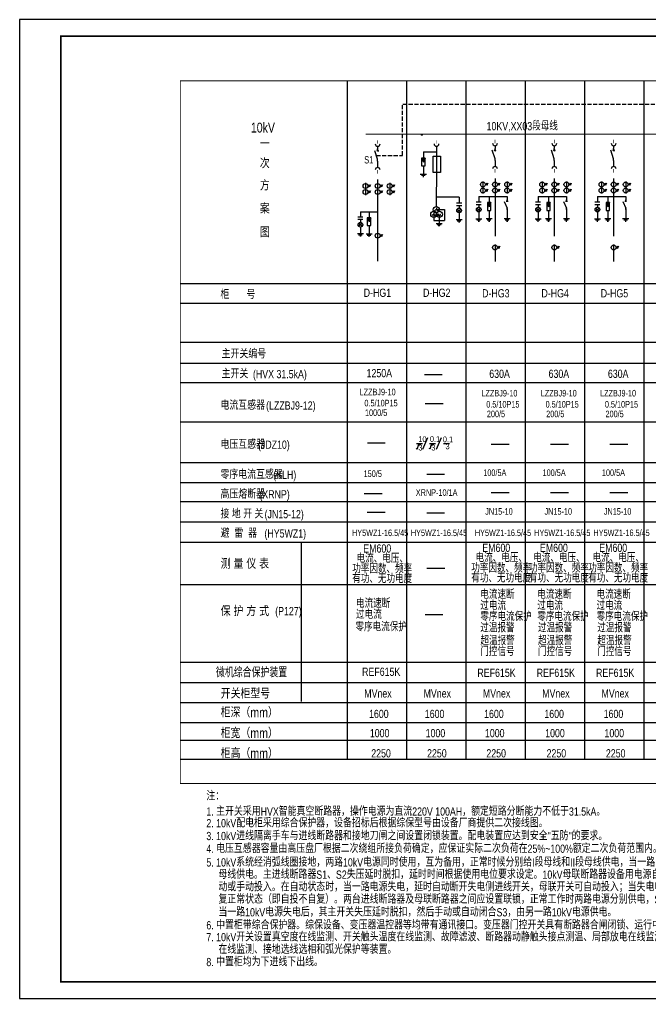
# Model space of a CAD drawing. Extents: x 562591 to 1355713, y 459382 to 835216.
# Drawn here: x 691220 to 729512, y 709699 to 769099 of the extents above; entities that cross this region are included whole.
import ezdxf

# ---------------------------------------------------------------- set-up
doc = ezdxf.new("R2010")
doc.units = 0
doc.header["$LTSCALE"] = 1000
doc.header["$MEASUREMENT"] = 0
doc.linetypes.add('DASH', pattern=[0.35, 0.25, -0.1])
for name, color, linetype in [('1', 8, 'Continuous'), ('A', 7, 'Continuous'), ('EQUIP', 3, 'Continuous'), ('TEL_TITLE', 7, 'Continuous'), ('WIRE-照明', 1, 'Continuous'), ('公共标注层', 8, 'Continuous'), ('动力平面导线层', 3, 'Continuous'), ('照明平面导线层', 1, 'Continuous')]:
    doc.layers.add(name, color=color, linetype=linetype)
doc.layers.add('E-LIGH-INN-TEXT', color=7, linetype='Continuous', lineweight=25)
doc.styles.add('fs', font='fszk.shx', dxfattribs={"width": 0.8, "bigfont": 'hztxt.shx'})
doc.styles.add('H1', font='jrs.shx', dxfattribs={"width": 0.7, "bigfont": 'jhz.shx'})
doc.styles.add('HZLZB', font='txt', dxfattribs={"width": 0.666667, "bigfont": 'hztxt'})
doc.styles.add('Lee', font='jrs.shx', dxfattribs={"bigfont": 'hztxt.shx'})
doc.styles.add('设计院字体(0.7)', font='xcsg.shx', dxfattribs={"width": 0.7, "bigfont": 'hztxt.shx'})

msp = doc.modelspace()

# ---------------------------------------------------------------- linework, layer by layer
at = {"color": 7}
for p, q in [((711114, 765378), (711114, 724195)), ((714714, 765378), (714714, 724195)), ((718314, 765378), (718314, 724195)), ((721914, 765378), (721914, 724195)), ((725514, 765378), (725514, 724195)), ((725514, 765378), (725514, 724195)), ((729114, 765378), (729114, 724195)), ((729114, 765378), (729114, 724195)), ((775582, 749505), (700978, 749505)), ((775582, 748226), (700978, 748226)), ((775582, 748226), (700978, 748226)), ((715791, 747556), (716877, 747556)), ((775582, 747056), (700978, 747056)), ((715844, 745798), (716930, 745798)), ((775582, 744675), (700978, 744675)), ((712331, 743422), (713417, 743422)), ((719845, 743332), (720932, 743332)), ((719845, 743332), (720932, 743332)), ((723445, 743332), (724532, 743332)), ((723445, 743332), (724532, 743332)), ((727045, 743332), (728132, 743332)), ((727045, 743332), (728132, 743332)), ((775582, 742203), (700978, 742203)), ((715931, 741518), (717017, 741518)), ((775582, 740978), (700978, 740978)), ((712146, 740330), (713233, 740330)), ((719845, 740408), (720932, 740408)), ((719845, 740408), (720932, 740408)), ((723445, 740408), (724532, 740408)), ((723445, 740408), (724532, 740408)), ((727045, 740408), (728132, 740408)), ((727045, 740408), (728132, 740408)), ((775582, 739826), (700978, 739826)), ((712318, 739205), (713404, 739205)), ((715931, 739162), (717017, 739162)), ((775582, 738592), (700978, 738592)), ((775582, 737367), (700978, 737367)), ((708304, 737367), (708304, 727725)), ((708304, 737367), (708304, 727725)), ((715941, 735814), (717028, 735814)), ((775582, 734794), (700978, 734794)), ((775582, 734794), (700978, 734794)), ((715830, 732996), (716917, 732996)), ((700978, 730102), (775582, 730102)), ((700978, 730102), (775582, 730102)), ((700978, 728877), (775582, 728877)), ((700978, 728877), (775582, 728877)), ((700978, 727653), (775582, 727653)), ((700978, 727653), (775582, 727653)), ((700978, 727653), (775582, 727653)), ((700978, 727653), (775582, 727653)), ((775582, 726428), (700978, 726428)), ((775582, 726428), (700978, 726428)), ((775582, 725348), (700978, 725348)), ((775582, 725348), (700978, 725348)), ((775582, 724195), (700978, 724195)), ((775582, 724195), (700978, 724195))]:
    msp.add_line(p, q, dxfattribs=at)
at = {"color": 0}
for p, q in [((712955, 760622), (712777, 761136)), ((713003, 761169), (712907, 761105)), ((712907, 761164), (713003, 761106)), ((720078, 760656), (719900, 761170)), ((720078, 760656), (719900, 761170)), ((720126, 761203), (720030, 761139)), ((720126, 761203), (720030, 761139)), ((720030, 761197), (720126, 761140)), ((720030, 761197), (720126, 761140)), ((720078, 761170), (720078, 761280)), ((720078, 761170), (720078, 761280)), ((723678, 760656), (723500, 761170)), ((723726, 761203), (723630, 761139)), ((723630, 761197), (723726, 761140)), ((723630, 761197), (723726, 761140)), ((723678, 761170), (723678, 761280)), ((723678, 761170), (723678, 761280)), ((727278, 760656), (727100, 761170)), ((727278, 760656), (727100, 761170)), ((727326, 761203), (727230, 761139)), ((727326, 761203), (727230, 761139)), ((727230, 761197), (727326, 761140)), ((727230, 761197), (727326, 761140)), ((727278, 761170), (727278, 761280)), ((727278, 761170), (727278, 761280)), ((715545, 759726), (715912, 759726)), ((715619, 759653), (715839, 759653)), ((715692, 759579), (715765, 759579)), ((719579, 759168), (719505, 759021)), ((719579, 759168), (719505, 759021)), ((719637, 759168), (719564, 759021)), ((719637, 759168), (719564, 759021)), ((720313, 759168), (720239, 759021)), ((720313, 759168), (720239, 759021)), ((720371, 759168), (720298, 759021)), ((720371, 759168), (720298, 759021)), ((721047, 759168), (720973, 759021)), ((721047, 759168), (720973, 759021)), ((721105, 759168), (721032, 759021)), ((721105, 759168), (721032, 759021)), ((723179, 759168), (723105, 759021)), ((723179, 759168), (723105, 759021)), ((723237, 759168), (723164, 759021)), ((723237, 759168), (723164, 759021)), ((723913, 759168), (723839, 759021)), ((723971, 759168), (723898, 759021)), ((724647, 759168), (724573, 759021)), ((724647, 759168), (724573, 759021)), ((724705, 759168), (724632, 759021)), ((724705, 759168), (724632, 759021)), ((726779, 759168), (726705, 759021)), ((726779, 759168), (726705, 759021)), ((726837, 759168), (726764, 759021)), ((726837, 759168), (726764, 759021)), ((727513, 759168), (727439, 759021)), ((727513, 759168), (727439, 759021)), ((727571, 759168), (727498, 759021)), ((727571, 759168), (727498, 759021)), ((728247, 759168), (728173, 759021)), ((728247, 759168), (728173, 759021)), ((728305, 759168), (728232, 759021)), ((728305, 759168), (728232, 759021)), ((712368, 759002), (712515, 759002)), ((712368, 758635), (712515, 758635)), ((712456, 759075), (712382, 758928)), ((712456, 758708), (712382, 758561)), ((712515, 759075), (712441, 758928)), ((712515, 758708), (712441, 758561)), ((713102, 759002), (713248, 759002)), ((713102, 758635), (713248, 758635)), ((713190, 759075), (713116, 758928)), ((713190, 758708), (713116, 758561)), ((713248, 759075), (713175, 758928)), ((713248, 758708), (713175, 758561)), ((713836, 759002), (713982, 759002)), ((713836, 758635), (713982, 758635)), ((713924, 759075), (713850, 758928)), ((713924, 758708), (713850, 758561)), ((713982, 759075), (713909, 758928)), ((713982, 758708), (713909, 758561)), ((719491, 759094), (719637, 759094)), ((719491, 759094), (719637, 759094)), ((719491, 758728), (719637, 758728)), ((719491, 758728), (719637, 758728)), ((719579, 758801), (719505, 758654)), ((719579, 758801), (719505, 758654)), ((719637, 758801), (719564, 758654)), ((719637, 758801), (719564, 758654)), ((720225, 759094), (720371, 759094)), ((720225, 759094), (720371, 759094)), ((720225, 758728), (720371, 758728)), ((720225, 758728), (720371, 758728)), ((720313, 758801), (720239, 758654)), ((720313, 758801), (720239, 758654)), ((720371, 758801), (720298, 758654)), ((720371, 758801), (720298, 758654)), ((720958, 759094), (721105, 759094)), ((720958, 759094), (721105, 759094)), ((720958, 758728), (721105, 758728)), ((720958, 758728), (721105, 758728)), ((721047, 758801), (720973, 758654)), ((721047, 758801), (720973, 758654)), ((721105, 758801), (721032, 758654)), ((721105, 758801), (721032, 758654)), ((723091, 759094), (723237, 759094)), ((723091, 759094), (723237, 759094)), ((723091, 758728), (723237, 758728)), ((723091, 758728), (723237, 758728)), ((723179, 758801), (723105, 758654)), ((723179, 758801), (723105, 758654)), ((723237, 758801), (723164, 758654)), ((723237, 758801), (723164, 758654)), ((723825, 759094), (723971, 759094)), ((723825, 758728), (723971, 758728)), ((723913, 758801), (723839, 758654)), ((723971, 758801), (723898, 758654)), ((724558, 759094), (724705, 759094)), ((724558, 759094), (724705, 759094)), ((724558, 758728), (724705, 758728)), ((724558, 758728), (724705, 758728)), ((724647, 758801), (724573, 758654)), ((724647, 758801), (724573, 758654)), ((724705, 758801), (724632, 758654)), ((724705, 758801), (724632, 758654)), ((726691, 759094), (726837, 759094)), ((726691, 759094), (726837, 759094)), ((726691, 758728), (726837, 758728)), ((726691, 758728), (726837, 758728)), ((726779, 758801), (726705, 758654)), ((726779, 758801), (726705, 758654)), ((726837, 758801), (726764, 758654)), ((726837, 758801), (726764, 758654)), ((727425, 759094), (727571, 759094)), ((727425, 759094), (727571, 759094)), ((727425, 758728), (727571, 758728)), ((727425, 758728), (727571, 758728)), ((727513, 758801), (727439, 758654)), ((727513, 758801), (727439, 758654)), ((727571, 758801), (727498, 758654)), ((727571, 758801), (727498, 758654)), ((728158, 759094), (728305, 759094)), ((728158, 759094), (728305, 759094)), ((728158, 758728), (728305, 758728)), ((728158, 758728), (728305, 758728)), ((728247, 758801), (728173, 758654)), ((728247, 758801), (728173, 758654)), ((728305, 758801), (728232, 758654)), ((728305, 758801), (728232, 758654)), ((717746, 757976), (718055, 757976)), ((718937, 758032), (719245, 758032)), ((718937, 758032), (719245, 758032)), ((720634, 758067), (720810, 757656)), ((720634, 758067), (720810, 757656)), ((720869, 758067), (720751, 758067)), ((720869, 758067), (720751, 758067)), ((722537, 758032), (722845, 758032)), ((722537, 758032), (722845, 758032)), ((724234, 758067), (724410, 757656)), ((724469, 758067), (724351, 758067)), ((724469, 758067), (724351, 758067)), ((726137, 758032), (726445, 758032)), ((726137, 758032), (726445, 758032)), ((727834, 758067), (728010, 757656)), ((727834, 758067), (728010, 757656)), ((728069, 758067), (727951, 758067)), ((728069, 758067), (727951, 758067)), ((717746, 757826), (718055, 757826)), ((717788, 757431), (718013, 757600)), ((717788, 757600), (718013, 757431)), ((718937, 757882), (719245, 757882)), ((718937, 757882), (719245, 757882)), ((718978, 757487), (719204, 757656)), ((718978, 757656), (719204, 757487)), ((718978, 757487), (719204, 757656)), ((718978, 757656), (719204, 757487)), ((722537, 757882), (722845, 757882)), ((722537, 757882), (722845, 757882)), ((722578, 757487), (722804, 757656)), ((722578, 757656), (722804, 757487)), ((726137, 757882), (726445, 757882)), ((726137, 757882), (726445, 757882)), ((726178, 757487), (726404, 757656)), ((726178, 757656), (726404, 757487)), ((726178, 757487), (726404, 757656)), ((726178, 757656), (726404, 757487)), ((712062, 757107), (711754, 757107)), ((712062, 756957), (711754, 756957)), ((717717, 756966), (718084, 756966)), ((717790, 756893), (718011, 756893)), ((717864, 756820), (717937, 756820)), ((718908, 757015), (719275, 757015)), ((718908, 757015), (719275, 757015)), ((718981, 756942), (719201, 756942)), ((718981, 756942), (719201, 756942)), ((719054, 756869), (719128, 756869)), ((719054, 756869), (719128, 756869)), ((719537, 757020), (719904, 757020)), ((719537, 757020), (719904, 757020)), ((719610, 756947), (719830, 756947)), ((719610, 756947), (719830, 756947)), ((719684, 756873), (719757, 756873)), ((719684, 756873), (719757, 756873)), ((720626, 757020), (720993, 757020)), ((720626, 757020), (720993, 757020)), ((720700, 756947), (720920, 756947)), ((720700, 756947), (720920, 756947)), ((720773, 756873), (720847, 756873)), ((720773, 756873), (720847, 756873)), ((722508, 757015), (722875, 757015)), ((722581, 756942), (722801, 756942)), ((722654, 756869), (722728, 756869)), ((723137, 757020), (723504, 757020)), ((723137, 757020), (723504, 757020)), ((723210, 756947), (723430, 756947)), ((723210, 756947), (723430, 756947)), ((723284, 756873), (723357, 756873)), ((723284, 756873), (723357, 756873)), ((724226, 757020), (724593, 757020)), ((724300, 756947), (724520, 756947)), ((724373, 756873), (724447, 756873)), ((726108, 757015), (726475, 757015)), ((726108, 757015), (726475, 757015)), ((726181, 756942), (726401, 756942)), ((726181, 756942), (726401, 756942)), ((726254, 756869), (726328, 756869)), ((726254, 756869), (726328, 756869)), ((726737, 757020), (727104, 757020)), ((726737, 757020), (727104, 757020)), ((726810, 756947), (727030, 756947)), ((726810, 756947), (727030, 756947)), ((726884, 756873), (726957, 756873)), ((726884, 756873), (726957, 756873)), ((727826, 757020), (728193, 757020)), ((727826, 757020), (728193, 757020)), ((727900, 756947), (728120, 756947)), ((727900, 756947), (728120, 756947)), ((727973, 756873), (728047, 756873)), ((727973, 756873), (728047, 756873)), ((712021, 756562), (711795, 756731)), ((712021, 756731), (711795, 756562)), ((712092, 756094), (711725, 756094)), ((712018, 756020), (711798, 756020)), ((711945, 755947), (711871, 755947)), ((712248, 756098), (712615, 756098)), ((712321, 756025), (712542, 756025)), ((712395, 755951), (712468, 755951)), ((713102, 755984), (713248, 755984)), ((713190, 756058), (713116, 755911)), ((713248, 756058), (713175, 755911)), ((720225, 755268), (720371, 755268)), ((720225, 755268), (720371, 755268)), ((720313, 755341), (720239, 755195)), ((720313, 755341), (720239, 755195)), ((720371, 755341), (720298, 755195)), ((720371, 755341), (720298, 755195)), ((723825, 755268), (723971, 755268)), ((723913, 755341), (723839, 755195)), ((723971, 755341), (723898, 755195)), ((727425, 755268), (727571, 755268)), ((727425, 755268), (727571, 755268)), ((727513, 755341), (727439, 755195)), ((727513, 755341), (727439, 755195)), ((727571, 755341), (727498, 755195)), ((727571, 755341), (727498, 755195)), ((700978, 753089), (775582, 753089)), ((775582, 751864), (700978, 751864))]:
    msp.add_line(p, q, dxfattribs=at)
at = {"color": 7, "const_width": 60}
msp.add_lwpolyline([(700978, 765378), (775582, 765378), (775582, 722749), (700978, 722749)], close=True, dxfattribs=at)
at = {"color": 0}
for centre, radius in [((712221, 759002), 147), ((712955, 759002), 147), ((713689, 759002), 147), ((719344, 759094), 147), ((719344, 759094), 147), ((720078, 759094), 147), ((720078, 759094), 147), ((720812, 759094), 147), ((720812, 759094), 147), ((722944, 759094), 147), ((722944, 759094), 147), ((723678, 759094), 147), ((724412, 759094), 147), ((724412, 759094), 147), ((726544, 759094), 147), ((726544, 759094), 147), ((727278, 759094), 147), ((727278, 759094), 147), ((728012, 759094), 147), ((728012, 759094), 147), ((712221, 758635), 147), ((712955, 758635), 147), ((713689, 758635), 147), ((719344, 758728), 147), ((719344, 758728), 147), ((720078, 758728), 147), ((720078, 758728), 147), ((720812, 758728), 147), ((720812, 758728), 147), ((722944, 758728), 147), ((722944, 758728), 147), ((723678, 758728), 147), ((724412, 758728), 147), ((724412, 758728), 147), ((726544, 758728), 147), ((726544, 758728), 147), ((727278, 758728), 147), ((727278, 758728), 147), ((728012, 758728), 147), ((728012, 758728), 147), ((717900, 757516), 141), ((719091, 757572), 141), ((719091, 757572), 141), ((722691, 757572), 141), ((726291, 757572), 141), ((726291, 757572), 141), ((711908, 756647), 141), ((712955, 755984), 147), ((720078, 755268), 147), ((720078, 755268), 147), ((723678, 755268), 147), ((727278, 755268), 147), ((727278, 755268), 147)]:
    msp.add_circle(centre, radius, dxfattribs=at)
for centre, start, end in [((712955, 761560), 180, 0), ((716527, 761560), 180, 0), ((720078, 761593), 180, 0), ((720078, 761593), 180, 0), ((723678, 761593), 180, 0), ((727278, 761593), 180, 0), ((727278, 761593), 180, 0), ((712955, 759973), 0, 180), ((720078, 760032), 0, 180), ((720078, 760032), 0, 180), ((723678, 760032), 0, 180), ((727278, 760032), 0, 180), ((727278, 760032), 0, 180)]:
    msp.add_arc(centre, 147, start, end, dxfattribs=at)
at = {"layer": '1', "color": 0, "lineweight": -3}
for p, q in [((716513, 756731), (716862, 756731)), ((716565, 756662), (716811, 756662)), ((716624, 756593), (716733, 756593))]:
    msp.add_line(p, q, dxfattribs=at)
at = {"layer": 'A', "color": 0, "lineweight": -3}
for centre in [(716366, 757284), (716516, 757561), (716697, 757284)]:
    msp.add_circle(centre, 188, dxfattribs=at)
at = {"layer": 'E-LIGH-INN-TEXT', "linetype": 'Continuous'}
for p, q in [((716366, 757398), (716366, 757284)), ((716519, 757564), (716411, 757486)), ((716519, 757679), (716519, 757564)), ((716519, 757564), (716626, 757486)), ((716519, 757564), (717015, 757564)), ((717015, 757564), (717015, 756904)), ((716366, 757284), (716258, 757205)), ((716366, 757284), (716473, 757205)), ((716366, 757284), (716366, 756904)), ((716366, 756904), (717015, 756904)), ((716655, 757302), (716608, 757222)), ((716608, 757222), (716767, 757222)), ((716688, 757222), (716688, 756731)), ((716721, 757302), (716767, 757222))]:
    msp.add_line(p, q, dxfattribs=at)
msp.add_lwpolyline([(716329, 760820), (716760, 760820), (716760, 759817), (716329, 759817)], close=True, dxfattribs=at)
at = {"layer": 'EQUIP', "color": 0, "linetype": 'Continuous', "lineweight": -3}
for p, q in [((715974, 743715), (715680, 743009)), ((716810, 743715), (716516, 743009)), ((715311, 743376), (715678, 743376)), ((715416, 743303), (715345, 743026)), ((715580, 743303), (715416, 743303)), ((716098, 743376), (716465, 743376)), ((716203, 743303), (716132, 743026)), ((716366, 743303), (716203, 743303)), ((716944, 743376), (717311, 743376)), ((715345, 743026), (715313, 743091)), ((716132, 743026), (716099, 743091))]:
    msp.add_line(p, q, dxfattribs=at)
at = {"layer": 'TEL_TITLE'}
msp.add_lwpolyline([(691220, 709699), (796320, 709699), (796320, 769099), (691220, 769099)], close=True, dxfattribs=at)
at = {"layer": 'TEL_TITLE', "const_width": 100}
msp.add_lwpolyline([(693720, 710699), (795320, 710699), (795320, 768099), (693720, 768099)], close=True, dxfattribs=at)
at = {"layer": 'WIRE-照明'}
msp.add_line((715729, 761068), (716527, 761068), dxfattribs=at)
at = {"layer": '公共标注层', "color": 0}
for p, q in [((715625, 760698), (715729, 760446)), ((715833, 760698), (715729, 760446)), ((719616, 757992), (719720, 757740)), ((719616, 757992), (719720, 757740)), ((719824, 757992), (719720, 757740)), ((719824, 757992), (719720, 757740)), ((723216, 757992), (723320, 757740)), ((723216, 757992), (723320, 757740)), ((723424, 757992), (723320, 757740)), ((723424, 757992), (723320, 757740)), ((726816, 757992), (726920, 757740)), ((726816, 757992), (726920, 757740)), ((727024, 757992), (726920, 757740)), ((727024, 757992), (726920, 757740)), ((712327, 757070), (712431, 756818)), ((712535, 757070), (712431, 756818))]:
    msp.add_line(p, q, dxfattribs=at)
for points in [[(715625, 760225), (715833, 760225), (715833, 760698), (715625, 760698)], [(719616, 757519), (719824, 757519), (719824, 757992), (719616, 757992)], [(719616, 757519), (719824, 757519), (719824, 757992), (719616, 757992)], [(723216, 757519), (723424, 757519), (723424, 757992), (723216, 757992)], [(723216, 757519), (723424, 757519), (723424, 757992), (723216, 757992)], [(726816, 757519), (727024, 757519), (727024, 757992), (726816, 757992)], [(726816, 757519), (727024, 757519), (727024, 757992), (726816, 757992)], [(712327, 756597), (712535, 756597), (712535, 757070), (712327, 757070)]]:
    msp.add_lwpolyline(points, close=True, dxfattribs=at)
for points in [[(715625, 760698), (715729, 760446), (715833, 760698)], [(719616, 757992), (719720, 757740), (719824, 757992)], [(719616, 757992), (719720, 757740), (719824, 757992)], [(723216, 757992), (723320, 757740), (723424, 757992)], [(723216, 757992), (723320, 757740), (723424, 757992)], [(726816, 757992), (726920, 757740), (727024, 757992)], [(726816, 757992), (726920, 757740), (727024, 757992)], [(712327, 757070), (712431, 756818), (712535, 757070)]]:
    msp.add_solid(points, dxfattribs=at)
at = {"layer": '动力平面导线层', "color": 1}
for p, q in [((712955, 761413), (712955, 761246)), ((712955, 761136), (712955, 761246)), ((715729, 761068), (715729, 760698)), ((716527, 761413), (716527, 760120)), ((720078, 761447), (720078, 761280)), ((720078, 761447), (720078, 761280)), ((723678, 761447), (723678, 761280)), ((723678, 761447), (723678, 761280)), ((727278, 761447), (727278, 761280)), ((727278, 761447), (727278, 761280)), ((712955, 760512), (712955, 760622)), ((712955, 760512), (712955, 760145)), ((720078, 760546), (720078, 760656)), ((720078, 760546), (720078, 760656)), ((720078, 760546), (720078, 760179)), ((720078, 760546), (720078, 760179)), ((723678, 760546), (723678, 760656)), ((723678, 760546), (723678, 760656)), ((723678, 760546), (723678, 760179)), ((723678, 760546), (723678, 760179)), ((727278, 760546), (727278, 760656)), ((727278, 760546), (727278, 760656)), ((727278, 760546), (727278, 760179)), ((727278, 760546), (727278, 760179)), ((715729, 760225), (715729, 759726)), ((715729, 760111), (715729, 760090)), ((716527, 760120), (716516, 757748)), ((712221, 759185), (712221, 758451)), ((712955, 759386), (712955, 754429)), ((712955, 759185), (712955, 758451)), ((713689, 759185), (713689, 758451)), ((719344, 759278), (719344, 758544)), ((719344, 759278), (719344, 758544)), ((720078, 759445), (720078, 755946)), ((720078, 759445), (720078, 755946)), ((720078, 759278), (720078, 758544)), ((720078, 759278), (720078, 758544)), ((720812, 759278), (720812, 758544)), ((720812, 759278), (720812, 758544)), ((722944, 759278), (722944, 758544)), ((722944, 759278), (722944, 758544)), ((723678, 759445), (723678, 755946)), ((723678, 759278), (723678, 758544)), ((724412, 759278), (724412, 758544)), ((724412, 759278), (724412, 758544)), ((726544, 759278), (726544, 758544)), ((726544, 759278), (726544, 758544)), ((727278, 759445), (727278, 755946)), ((727278, 759445), (727278, 755946)), ((727278, 759278), (727278, 758544)), ((727278, 759278), (727278, 758544)), ((728012, 759278), (728012, 758544)), ((728012, 759278), (728012, 758544)), ((717900, 758313), (716527, 758313)), ((717900, 758313), (717900, 757976)), ((719091, 758362), (720810, 758362)), ((719091, 758362), (719091, 758032)), ((719091, 758362), (720810, 758362)), ((719091, 758362), (719091, 758032)), ((719720, 758362), (719720, 757992)), ((719720, 758362), (719720, 757992)), ((720810, 758362), (720810, 758067)), ((720810, 758362), (720810, 758067)), ((720810, 758348), (720810, 758351)), ((720810, 758348), (720810, 758351)), ((720810, 758067), (720810, 758155)), ((720810, 758067), (720810, 758155)), ((722691, 758362), (722691, 758032)), ((722691, 758362), (724410, 758362)), ((722691, 758362), (722691, 758032)), ((723320, 758362), (723320, 757992)), ((723320, 758362), (723320, 757992)), ((724410, 758362), (724410, 758067)), ((724410, 758362), (724410, 758067)), ((724410, 758348), (724410, 758351)), ((724410, 758348), (724410, 758351)), ((724410, 758067), (724410, 758155)), ((724410, 758067), (724410, 758155)), ((726291, 758362), (728010, 758362)), ((726291, 758362), (726291, 758032)), ((726291, 758362), (728010, 758362)), ((726291, 758362), (726291, 758032)), ((726920, 758362), (726920, 757992)), ((726920, 758362), (726920, 757992)), ((728010, 758362), (728010, 758067)), ((728010, 758362), (728010, 758067)), ((728010, 758348), (728010, 758351)), ((728010, 758348), (728010, 758351)), ((728010, 758067), (728010, 758155)), ((728010, 758067), (728010, 758155)), ((711908, 757440), (711908, 757107)), ((711908, 757440), (712955, 757440)), ((712431, 757440), (712431, 757070)), ((717900, 757826), (717900, 757751)), ((717900, 757751), (717900, 757657)), ((717900, 757375), (717900, 757281)), ((719091, 757882), (719091, 757806)), ((719091, 757882), (719091, 757806)), ((719091, 757806), (719091, 757713)), ((719091, 757806), (719091, 757713)), ((719091, 757431), (719091, 757337)), ((719091, 757431), (719091, 757337)), ((719091, 757386), (719091, 757015)), ((719091, 757386), (719091, 757015)), ((719720, 757519), (719720, 757020)), ((719720, 757519), (719720, 757020)), ((719720, 757405), (719720, 757384)), ((719720, 757405), (719720, 757384)), ((720810, 757568), (720810, 757656)), ((720810, 757568), (720810, 757656)), ((720810, 757607), (720810, 757020)), ((720810, 757607), (720810, 757020)), ((722691, 757882), (722691, 757806)), ((722691, 757882), (722691, 757806)), ((722691, 757806), (722691, 757713)), ((722691, 757431), (722691, 757337)), ((722691, 757386), (722691, 757015)), ((723320, 757519), (723320, 757020)), ((723320, 757519), (723320, 757020)), ((723320, 757405), (723320, 757384)), ((723320, 757405), (723320, 757384)), ((724410, 757568), (724410, 757656)), ((724410, 757607), (724410, 757020)), ((726291, 757882), (726291, 757806)), ((726291, 757882), (726291, 757806)), ((726291, 757806), (726291, 757713)), ((726291, 757806), (726291, 757713)), ((726291, 757431), (726291, 757337)), ((726291, 757431), (726291, 757337)), ((726291, 757386), (726291, 757015)), ((726291, 757386), (726291, 757015)), ((726920, 757519), (726920, 757020)), ((726920, 757519), (726920, 757020)), ((726920, 757405), (726920, 757384)), ((726920, 757405), (726920, 757384)), ((728010, 757568), (728010, 757656)), ((728010, 757568), (728010, 757656)), ((728010, 757607), (728010, 757020)), ((728010, 757607), (728010, 757020)), ((711908, 756957), (711908, 756882)), ((711908, 756882), (711908, 756788)), ((717900, 757330), (717900, 756966)), ((711908, 756506), (711908, 756412)), ((711908, 756461), (711908, 756094)), ((712431, 756597), (712431, 756098)), ((712431, 756483), (712431, 756462)), ((720078, 755455), (720078, 754411)), ((720078, 755455), (720078, 754411)), ((720078, 755451), (720078, 754983)), ((720078, 755451), (720078, 754983)), ((723678, 755455), (723678, 754411)), ((723678, 755451), (723678, 754983)), ((727278, 755455), (727278, 754411)), ((727278, 755455), (727278, 754411)), ((727278, 755451), (727278, 754983)), ((727278, 755451), (727278, 754983))]:
    msp.add_line(p, q, dxfattribs=at)
at = {"layer": '动力平面导线层', "const_width": 73.4}
msp.add_lwpolyline([(712221, 762147), (741945, 762147)], dxfattribs=at)
at = {"layer": '动力平面导线层', "color": 1}
for points in [[(712955, 762147, 0, 0, 0), (712955, 761560, 29.4, 29.4, 0), (712955, 761780, 29.4, 29.4, 0)], [(716527, 762147, 0, 0, 0), (716527, 761560, 29.4, 29.4, 0), (716527, 761780, 29.4, 29.4, 0)], [(720078, 762181, 0, 0, 0), (720078, 761593, 29.4, 29.4, 0), (720078, 761814, 29.4, 29.4, 0)], [(720078, 762181, 0, 0, 0), (720078, 761593, 29.4, 29.4, 0), (720078, 761814, 29.4, 29.4, 0)], [(723678, 762181, 0, 0, 0), (723678, 761593, 29.4, 29.4, 0), (723678, 761814, 29.4, 29.4, 0)], [(727278, 762181, 0, 0, 0), (727278, 761593, 29.4, 29.4, 0), (727278, 761814, 29.4, 29.4, 0)], [(727278, 762181, 0, 0, 0), (727278, 761593, 29.4, 29.4, 0), (727278, 761814, 29.4, 29.4, 0)], [(712955, 759386, 0, 0, 0), (712955, 759973, 29.4, 29.4, 0), (712955, 759753, 29.4, 29.4, 0)], [(720078, 759445, 0, 0, 0), (720078, 760032, 29.4, 29.4, 0), (720078, 759812, 29.4, 29.4, 0)], [(720078, 759445, 0, 0, 0), (720078, 760032, 29.4, 29.4, 0), (720078, 759812, 29.4, 29.4, 0)], [(723678, 759445, 0, 0, 0), (723678, 760032, 29.4, 29.4, 0), (723678, 759812, 29.4, 29.4, 0)], [(727278, 759445, 0, 0, 0), (727278, 760032, 29.4, 29.4, 0), (727278, 759812, 29.4, 29.4, 0)], [(727278, 759445, 0, 0, 0), (727278, 760032, 29.4, 29.4, 0), (727278, 759812, 29.4, 29.4, 0)], [(712955, 755673, 0, 0, 0), (712955, 755416, 0, 220, 0), (712955, 755196, 0, 0, 0), (712955, 754939, 0, 0, 0)], [(720078, 755212, 0, 0, 0), (720078, 755469, 0, 220, 0), (720078, 755689, 0, 0, 0), (720078, 755946, 0, 0, 0)], [(720078, 755212, 0, 0, 0), (720078, 755469, 0, 220, 0), (720078, 755689, 0, 0, 0), (720078, 755946, 0, 0, 0)], [(723678, 755212, 0, 0, 0), (723678, 755469, 0, 220, 0), (723678, 755689, 0, 0, 0), (723678, 755946, 0, 0, 0)], [(727278, 755212, 0, 0, 0), (727278, 755469, 0, 220, 0), (727278, 755689, 0, 0, 0), (727278, 755946, 0, 0, 0)], [(727278, 755212, 0, 0, 0), (727278, 755469, 0, 220, 0), (727278, 755689, 0, 0, 0), (727278, 755946, 0, 0, 0)]]:
    msp.add_lwpolyline(points, format="xyseb", dxfattribs=at)
at = {"layer": '动力平面导线层'}
for p in [(715626, 762113), (715647, 762113)]:
    msp.add_point(p, dxfattribs=at)
at = {"layer": '动力平面导线层', "color": 30}
for p in [(719091, 757725), (719091, 757725), (719091, 757725), (719091, 757725), (722691, 757725), (722691, 757725), (726291, 757725), (726291, 757725), (726291, 757725), (726291, 757725)]:
    msp.add_point(p, dxfattribs=at)
at = {"layer": '照明平面导线层', "linetype": 'DASH'}
for p, q in [((714461, 760859), (714461, 763949)), ((712877, 760859), (714461, 760859))]:
    msp.add_line(p, q, dxfattribs=at)
msp.add_lwpolyline([(740287, 760922), (740287, 763949), (714422, 763949)], dxfattribs=at)
msp.add_lwpolyline([(740287, 760922), (740287, 763949), (714422, 763949)], dxfattribs=at)

# ---------------------------------------------------------------- texts
at = {"color": 0, "width": 0.8}
for s, height, style, p in [('10kV', 600, 'H1', (705259, 762243)), ('10KV,XX03段母线', 500, 'H1', (719568, 762381)), ('一', 600, 'H1', (705806, 761267)), ('次', 600, 'H1', (705806, 760079)), ('方', 600, 'H1', (705806, 758733)), ('案', 600, 'H1', (705806, 757326)), ('图', 600, 'H1', (705806, 755897)), ('柜       号', 500, 'Lee', (703415, 752145)), ('D-HG1', 500, 'H1', (712109, 752272)), ('D-HG2', 500, 'H1', (715709, 752272)), ('D-HG3', 500, 'H1', (719296, 752240)), ('D-HG4', 500, 'H1', (722896, 752240)), ('D-HG5', 500, 'H1', (726496, 752240))]:
    msp.add_text(s, height=height, dxfattribs=dict(at, style=style)).set_placement(p)
at = {"color": 7}
for s, height, style, width, p in [('主开关编号', 500, 'Lee', 0.8, (703486, 748547)), ('主开关编号', 500, 'Lee', 0.8, (703486, 748547)), ('主开关', 500, 'Lee', 0.8, (703486, 747336)), ('(HVX 31.5kA)', 500, 'Lee', 0.8, (705386, 747336)), ('1250A', 500, 'H1', 0.8, (712283, 747395)), ('630A', 500, 'H1', 0.8, (719730, 747355)), ('630A', 500, 'H1', 0.8, (719730, 747355)), ('630A', 500, 'H1', 0.8, (723330, 747355)), ('630A', 500, 'H1', 0.8, (723330, 747355)), ('630A', 500, 'H1', 0.8, (726930, 747355)), ('630A', 500, 'H1', 0.8, (726930, 747355)), ('LZZBJ9-10', 400, 'H1', 0.8, (711858, 746301)), ('LZZBJ9-10', 400, 'H1', 0.8, (719254, 746227)), ('LZZBJ9-10', 400, 'H1', 0.8, (719254, 746227)), ('LZZBJ9-10', 400, 'H1', 0.8, (722854, 746227)), ('LZZBJ9-10', 400, 'H1', 0.8, (722854, 746227)), ('LZZBJ9-10', 400, 'H1', 0.8, (726454, 746227)), ('LZZBJ9-10', 400, 'H1', 0.8, (726454, 746227)), ('电流互感器', 500, 'Lee', 0.8, (703415, 745429)), ('(LZZBJ9-12)', 500, 'Lee', 0.8, (706184, 745429)), ('0.5/10P15', 400, 'H1', 0.8, (712152, 745626)), ('0.5/10P15', 400, 'H1', 0.8, (719547, 745553)), ('0.5/10P15', 400, 'H1', 0.8, (719547, 745553)), ('0.5/10P15', 400, 'H1', 0.8, (723147, 745553)), ('0.5/10P15', 400, 'H1', 0.8, (723147, 745553)), ('0.5/10P15', 400, 'H1', 0.8, (726747, 745553)), ('0.5/10P15', 400, 'H1', 0.8, (726747, 745553)), ('1000/5', 400, 'H1', 0.8, (712188, 745042)), ('200/5', 400, 'H1', 0.8, (719584, 744969)), ('200/5', 400, 'H1', 0.8, (719584, 744969)), ('200/5', 400, 'H1', 0.8, (723184, 744969)), ('200/5', 400, 'H1', 0.8, (723184, 744969)), ('200/5', 400, 'H1', 0.8, (726784, 744969)), ('200/5', 400, 'H1', 0.8, (726784, 744969)), ('电压互感器', 500, 'Lee', 0.8, (703415, 743053)), ('(JDZ10)', 500, 'Lee', 0.8, (705689, 743053)), ('零序电流互感器', 500, 'Lee', 0.8, (703415, 741227)), ('(KLH)', 500, 'Lee', 0.8, (706618, 741227)), ('150/5', 400, 'H1', 0.8, (712106, 741342)), ('100/5A', 400, 'H1', 0.8, (719367, 741402)), ('100/5A', 400, 'H1', 0.8, (719367, 741402)), ('100/5A', 400, 'H1', 0.8, (722967, 741402)), ('100/5A', 400, 'H1', 0.8, (722967, 741402)), ('100/5A', 400, 'H1', 0.8, (726567, 741402)), ('100/5A', 400, 'H1', 0.8, (726567, 741402)), ('高压熔断器', 500, 'Lee', 0.8, (703415, 740039)), ('(XRNP)', 500, 'Lee', 0.8, (705778, 740039)), ('XRNP-10/1A', 400, 'Lee', 0.8, (715270, 740196)), ('接 地 开 关', 500, 'Lee', 0.8, (703415, 738836)), ('(JN15-12)', 500, 'Lee', 0.8, (706093, 738836)), ('JN15-10', 400, 'H1', 0.8, (719485, 739051)), ('JN15-10', 400, 'H1', 0.8, (719485, 739051)), ('JN15-10', 400, 'H1', 0.8, (723085, 739051)), ('JN15-10', 400, 'H1', 0.8, (723085, 739051)), ('JN15-10', 400, 'H1', 0.8, (726685, 739051)), ('JN15-10', 400, 'H1', 0.8, (726685, 739051)), ('避  雷  器', 500, 'Lee', 0.8, (703415, 737667)), ('(HY5WZ1)', 500, 'Lee', 0.8, (706085, 737667)), ('HY5WZ1-16.5/45', 400, 'H1', 0.8, (711400, 737755)), ('HY5WZ1-16.5/45', 400, 'H1', 0.8, (714971, 737755)), ('HY5WZ1-16.5/45', 400, 'H1', 0.8, (718855, 737755)), ('HY5WZ1-16.5/45', 400, 'H1', 0.8, (718855, 737755)), ('HY5WZ1-16.5/45', 400, 'H1', 0.8, (722455, 737755)), ('HY5WZ1-16.5/45', 400, 'H1', 0.8, (722455, 737755)), ('HY5WZ1-16.5/45', 400, 'H1', 0.8, (726055, 737755)), ('HY5WZ1-16.5/45', 400, 'H1', 0.8, (726055, 737755)), ('EM600', 500, 'H1', 0.8, (712083, 736754)), ('EM600', 500, 'H1', 0.8, (719307, 736794)), ('EM600', 500, 'H1', 0.8, (719307, 736794)), ('EM600', 500, 'H1', 0.8, (722805, 736794)), ('EM600', 500, 'H1', 0.8, (722805, 736794)), ('EM600', 500, 'H1', 0.8, (726405, 736794)), ('EM600', 500, 'H1', 0.8, (726405, 736794)), ('电流、电压、', 500, 'H1', 0.8, (711675, 736138)), ('电流、电压、', 500, 'H1', 0.8, (718899, 736178)), ('电流、电压、', 500, 'H1', 0.8, (718899, 736178)), ('电流、电压、', 500, 'H1', 0.8, (722397, 736178)), ('电流、电压、', 500, 'H1', 0.8, (722397, 736178)), ('电流、电压、', 500, 'H1', 0.8, (725997, 736178)), ('电流、电压、', 500, 'H1', 0.8, (725997, 736178)), ('测 量 仪 表', 600, 'H1', 0.8, (703429, 735772)), ('测 量 仪 表', 600, 'H1', 0.8, (703429, 735772)), ('功率因数、频率', 500, 'H1', 0.8, (711412, 735512)), ('功率因数、频率', 500, 'H1', 0.8, (718636, 735552)), ('功率因数、频率', 500, 'H1', 0.8, (718636, 735552)), ('功率因数、频率', 500, 'H1', 0.8, (722134, 735552)), ('功率因数、频率', 500, 'H1', 0.8, (722134, 735552)), ('功率因数、频率', 500, 'H1', 0.8, (725734, 735552)), ('功率因数、频率', 500, 'H1', 0.8, (725734, 735552)), ('有功、无功电度', 500, 'H1', 0.8, (711412, 734907)), ('有功、无功电度', 500, 'H1', 0.8, (718636, 734947)), ('有功、无功电度', 500, 'H1', 0.8, (718636, 734947)), ('有功、无功电度', 500, 'H1', 0.8, (722134, 734947)), ('有功、无功电度', 500, 'H1', 0.8, (722134, 734947)), ('有功、无功电度', 500, 'H1', 0.8, (725734, 734947)), ('有功、无功电度', 500, 'H1', 0.8, (725734, 734947)), ('电流速断', 500, 'H1', 0.8, (719186, 733950)), ('电流速断', 500, 'H1', 0.8, (719186, 733950)), ('电流速断', 500, 'H1', 0.8, (722642, 733950)), ('电流速断', 500, 'H1', 0.8, (722642, 733950)), ('电流速断', 500, 'H1', 0.8, (726242, 733950)), ('电流速断', 500, 'H1', 0.8, (726242, 733950)), ('电流速断', 500, 'H1', 0.8, (711641, 733408)), ('过电流', 500, 'H1', 0.8, (719186, 733278)), ('过电流', 500, 'H1', 0.8, (719186, 733278)), ('过电流', 500, 'H1', 0.8, (722642, 733278)), ('过电流', 500, 'H1', 0.8, (722642, 733278)), ('过电流', 500, 'H1', 0.8, (726242, 733278)), ('过电流', 500, 'H1', 0.8, (726242, 733278)), ('保 护 方 式', 600, 'H1', 0.8, (703429, 732897)), ('保 护 方 式', 600, 'H1', 0.8, (703429, 732897)), ('(P127)', 500, 'H1', 0.8, (706736, 732955)), ('(P127)', 500, 'H1', 0.8, (706736, 732955)), ('过电流', 500, 'H1', 0.8, (711641, 732736)), ('零序电流保护', 500, 'H1', 0.8, (719186, 732605)), ('零序电流保护', 500, 'H1', 0.8, (719186, 732605)), ('零序电流保护', 500, 'H1', 0.8, (722642, 732605)), ('零序电流保护', 500, 'H1', 0.8, (722642, 732605)), ('零序电流保护', 500, 'H1', 0.8, (726242, 732605)), ('零序电流保护', 500, 'H1', 0.8, (726242, 732605)), ('零序电流保护', 500, 'H1', 0.8, (711608, 731984)), ('过温报警', 500, 'H1', 0.8, (719186, 731926)), ('过温报警', 500, 'H1', 0.8, (719186, 731926)), ('过温报警', 500, 'H1', 0.8, (722685, 731926)), ('过温报警', 500, 'H1', 0.8, (722685, 731926)), ('过温报警', 500, 'H1', 0.8, (726285, 731926)), ('过温报警', 500, 'H1', 0.8, (726285, 731926)), ('超温报警', 500, 'H1', 0.8, (719193, 731149)), ('超温报警', 500, 'H1', 0.8, (719193, 731149)), ('超温报警', 500, 'H1', 0.8, (722692, 731149)), ('超温报警', 500, 'H1', 0.8, (722692, 731149)), ('超温报警', 500, 'H1', 0.8, (726292, 731149)), ('超温报警', 500, 'H1', 0.8, (726292, 731149)), ('门控信号', 500, 'H1', 0.8, (719185, 730487)), ('门控信号', 500, 'H1', 0.8, (719185, 730487)), ('门控信号', 500, 'H1', 0.8, (722684, 730487)), ('门控信号', 500, 'H1', 0.8, (722684, 730487)), ('门控信号', 500, 'H1', 0.8, (726284, 730487)), ('门控信号', 500, 'H1', 0.8, (726284, 730487)), ('微机综合保护装置', 600, 'HZLZB', 0.666667, (703143, 729185)), ('微机综合保护装置', 600, 'HZLZB', 0.666667, (703143, 729185)), ('REF615K', 500, 'H1', 0.8, (712011, 729273)), ('REF615K', 500, 'H1', 0.8, (719010, 729208)), ('REF615K', 500, 'H1', 0.8, (719010, 729208)), ('REF615K', 500, 'H1', 0.8, (722610, 729208)), ('REF615K', 500, 'H1', 0.8, (722610, 729208)), ('REF615K', 500, 'H1', 0.8, (726210, 729208)), ('REF615K', 500, 'H1', 0.8, (726210, 729208)), ('开关柜型号', 600, 'H1', 0.8, (703429, 727897)), ('开关柜型号', 600, 'H1', 0.8, (703429, 727897)), ('MVnex', 500, 'H1', 0.8, (712142, 727959)), ('MVnex', 500, 'H1', 0.8, (715742, 727959)), ('MVnex', 500, 'H1', 0.8, (719342, 727959)), ('MVnex', 500, 'H1', 0.8, (719342, 727959)), ('MVnex', 500, 'H1', 0.8, (722942, 727959)), ('MVnex', 500, 'H1', 0.8, (722942, 727959)), ('MVnex', 500, 'H1', 0.8, (726542, 727959)), ('MVnex', 500, 'H1', 0.8, (726542, 727959)), ('柜深（mm）', 600, 'H1', 0.8, (703429, 726750)), ('柜深（mm）', 600, 'H1', 0.8, (703429, 726750)), ('1600', 500, 'H1', 0.8, (712432, 726715)), ('1600', 500, 'H1', 0.8, (715818, 726715)), ('1600', 500, 'H1', 0.8, (719418, 726715)), ('1600', 500, 'H1', 0.8, (719418, 726715)), ('1600', 500, 'H1', 0.8, (723073, 726715)), ('1600', 500, 'H1', 0.8, (723073, 726715)), ('1600', 500, 'H1', 0.8, (726673, 726715)), ('1600', 500, 'H1', 0.8, (726673, 726715)), ('柜宽（mm）', 600, 'H1', 0.8, (703429, 725498)), ('柜宽（mm）', 600, 'H1', 0.8, (703429, 725498)), ('1000', 500, 'H1', 0.8, (712481, 725548)), ('1000', 500, 'H1', 0.8, (715868, 725548)), ('1000', 500, 'H1', 0.8, (719468, 725548)), ('1000', 500, 'H1', 0.8, (719468, 725548)), ('1000', 500, 'H1', 0.8, (723123, 725548)), ('1000', 500, 'H1', 0.8, (723123, 725548)), ('1000', 500, 'H1', 0.8, (726723, 725548)), ('1000', 500, 'H1', 0.8, (726723, 725548)), ('柜高（mm）', 600, 'H1', 0.8, (703429, 724273)), ('柜高（mm）', 600, 'H1', 0.8, (703429, 724273)), ('2250', 500, 'H1', 0.8, (712567, 724323)), ('2250', 500, 'H1', 0.8, (715954, 724323)), ('2250', 500, 'H1', 0.8, (719554, 724323)), ('2250', 500, 'H1', 0.8, (719554, 724323)), ('2250', 500, 'H1', 0.8, (723208, 724323)), ('2250', 500, 'H1', 0.8, (723208, 724323)), ('2250', 500, 'H1', 0.8, (726808, 724323)), ('2250', 500, 'H1', 0.8, (726808, 724323)), ('注：  ', 500, 'Lee', 0.8, (702558, 721719)), ('1. 主开关采用HVX智能真空断路器，操作电源为直流220V 100AH，额定短路分断能力不低于31.5kA。', 500, 'Lee', 0.8, (702558, 720790)), ('2. 10kV配电柜采用综合保护器，设备招标后根据综保型号由设备厂商提供二次接线图。', 500, 'Lee', 0.8, (702558, 720085)), ('3. 10kV进线隔离手车与进线断路器和接地刀闸之间设置闭锁装置。配电装置应达到安全"五防"的要求。', 500, 'Lee', 0.8, (702558, 719305)), ('4. 电压互感器容量由高压盘厂根据二次绕组所接负荷确定，应保证实际二次负荷在25%%%~100%%%额定二次负荷范围内。', 500, 'Lee', 0.8, (702558, 718535)), ('5. 10kV系统经消弧线圈接地，两路10kV电源同时使用，互为备用，正常时候分别给I段母线和II段母线供电，当一路断电时，由另一路给两段', 500, 'Lee', 0.8, (702558, 717704)), ('母线供电。主进线断路器S1、S2失压延时脱扣，延时时间根据使用电位要求设定。10kV母联断路器设备用电源自投装置，母联开关可自', 500, 'Lee', 0.8, (703291, 716961)), ('母线供电。主进线断路器S1、S2失压延时脱扣，延时时间根据使用电位要求设定。10kV母联断路器设备用电源自投装置，母联开关可自', 500, 'Lee', 0.8, (703291, 716961)), ('动或手动投入。在自动状态时，当一路电源失电，延时自动断开失电侧进线开关，母联开关可自动投入；当失电电源恢复供电后，手动恢', 500, 'Lee', 0.8, (703291, 716205)), ('动或手动投入。在自动状态时，当一路电源失电，延时自动断开失电侧进线开关，母联开关可自动投入；当失电电源恢复供电后，手动恢', 500, 'Lee', 0.8, (703291, 716205)), ('复正常状态（即自投不自复）。两台进线断路器及母联断路器之间应设置联锁，正常工作时两路电源分别供电，S1和S2合闸，S3断开， ', 500, 'Lee', 0.8, (703291, 715457)), ('复正常状态（即自投不自复）。两台进线断路器及母联断路器之间应设置联锁，正常工作时两路电源分别供电，S1和S2合闸，S3断开， ', 500, 'Lee', 0.8, (703291, 715457)), ('当一路10kV电源失电后，其主开关失压延时脱扣，然后手动或自动闭合S3，由另一路10kV电源供电。', 500, 'Lee', 0.8, (703291, 714677)), ('当一路10kV电源失电后，其主开关失压延时脱扣，然后手动或自动闭合S3，由另一路10kV电源供电。', 500, 'Lee', 0.8, (703291, 714677)), ('6. 中置柜带综合保护器。综保设备、变压器温控器等均带有通讯接口。变压器门控开关具有断路器合闸闭锁、运行中变压器外门报警等功能。', 500, 'Lee', 0.8, (702558, 713890)), ('7. 10kV开关设置真空度在线监测、开关触头温度在线监测、故障滤波、断路器动静触头接点测温、局部放电在线监测功能以及进线电能质量', 500, 'Lee', 0.8, (702558, 713169)), ('7. 10kV开关设置真空度在线监测、开关触头温度在线监测、故障滤波、断路器动静触头接点测温、局部放电在线监测功能以及进线电能质量', 500, 'Lee', 0.8, (702558, 713169)), ('在线监测、接地选线选相和弧光保护等装置。', 500, 'Lee', 0.8, (703291, 712412)), ('在线监测、接地选线选相和弧光保护等装置。', 500, 'Lee', 0.8, (703291, 712412)), ('8. 中置柜均为下进线下出线。', 500, 'Lee', 0.8, (702558, 711658))]:
    msp.add_text(s, height=height, dxfattribs=dict(at, style=style, width=width)).set_placement(p)
at = {"layer": 'EQUIP', "color": 0, "linetype": 'Continuous', "lineweight": -3, "style": 'fs', "width": 0.8}
for s, p in [('10', (715425, 743467)), ('0.1', (716126, 743468)), ('0.1', (716912, 743448)), ('3', (715425, 742950)), ('3', (716211, 742950)), ('3', (717073, 743027))]:
    msp.add_text(s, height=350, dxfattribs=at).set_placement(p)
at = {"layer": '照明平面导线层', "linetype": 'DASH', "style": '设计院字体(0.7)', "width": 0.7}
msp.add_text('S1', height=446.3, dxfattribs=at).set_placement((712140, 760368))

doc.saveas('drawing.dxf')
